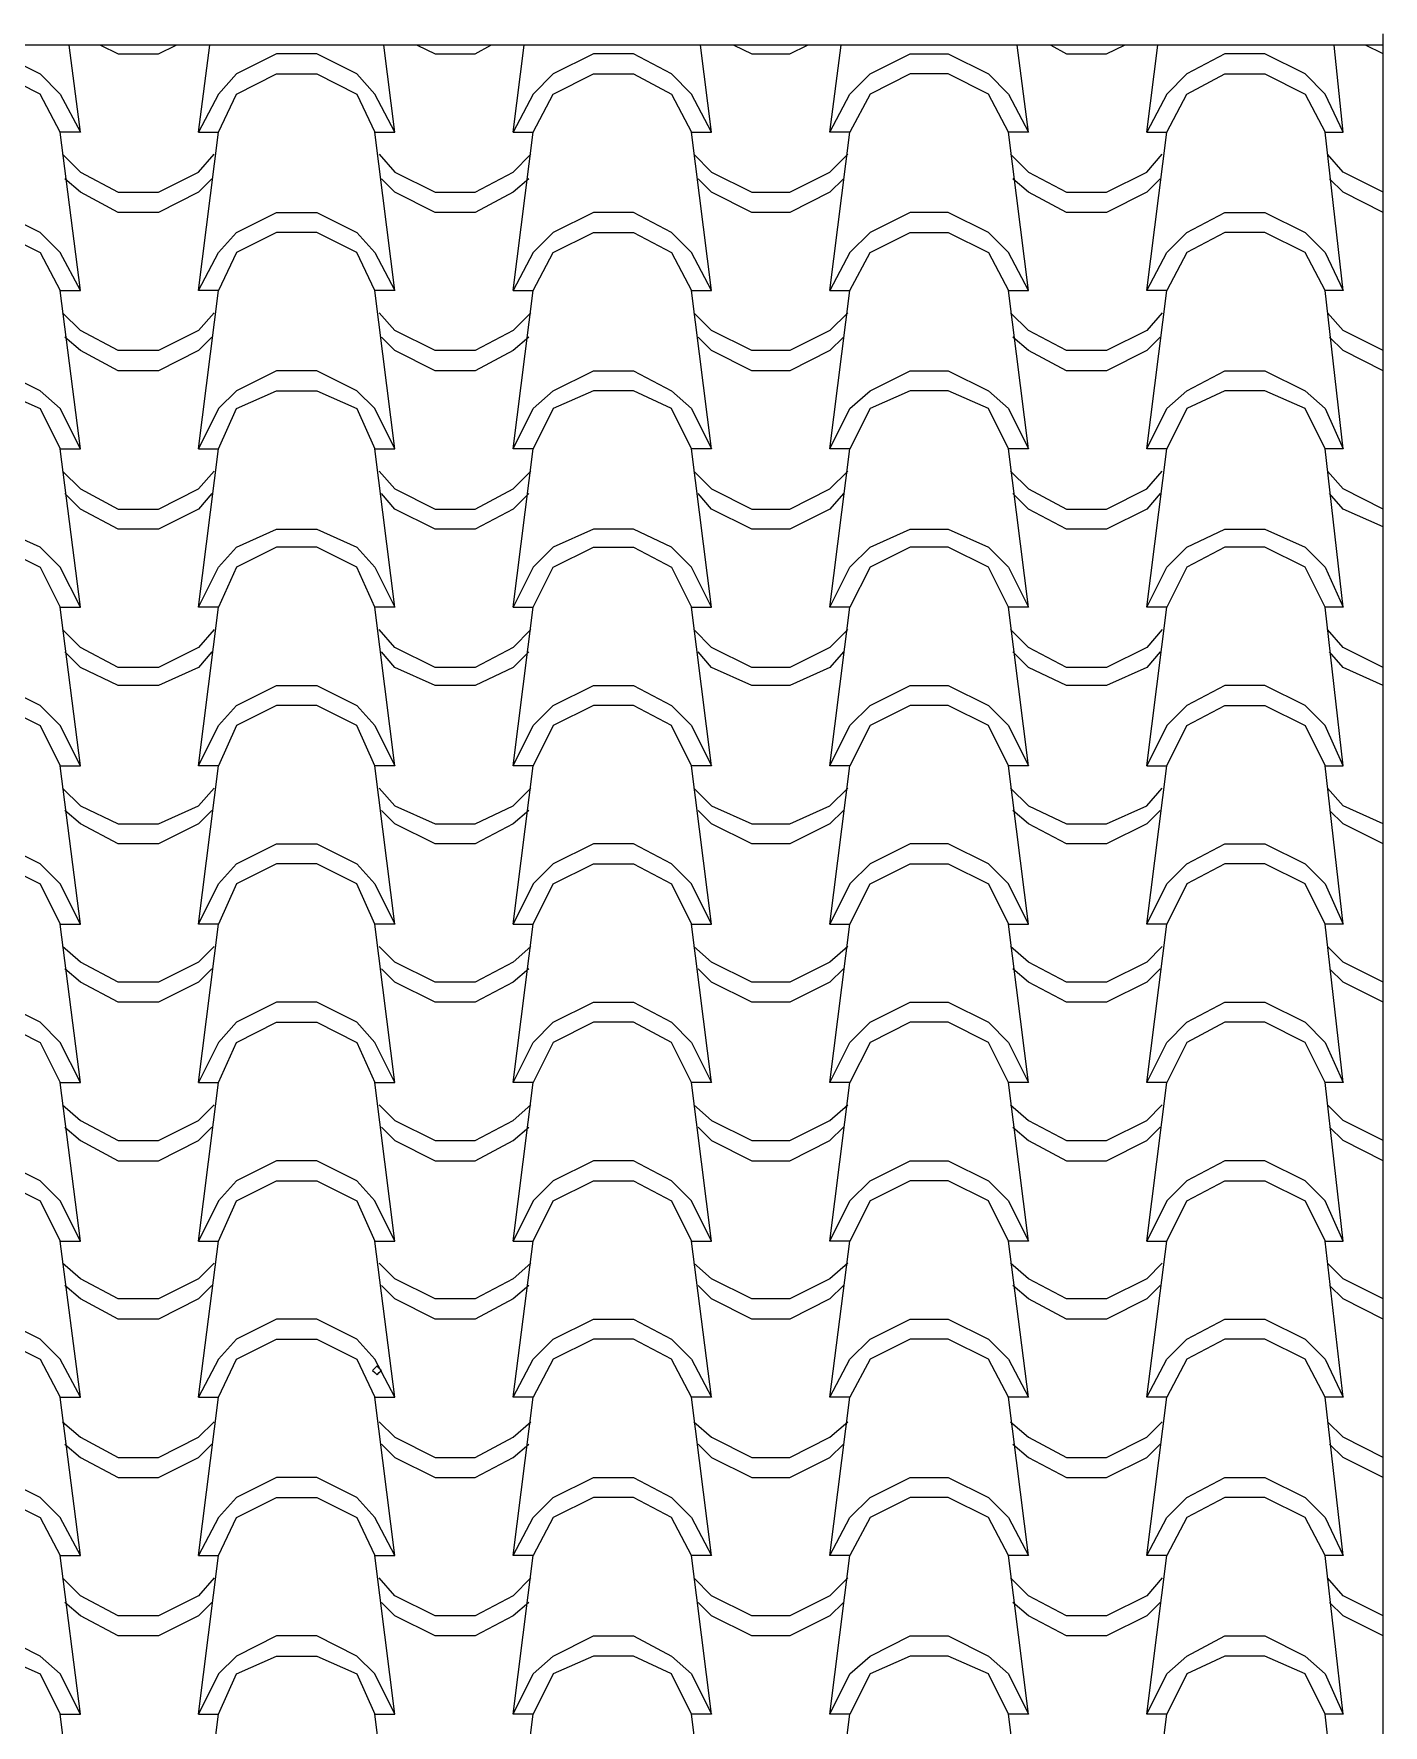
# Model space of a CAD drawing. Header units: millimetres. Extents: x 14264 to 19361, y -8891 to -1096.
# Drawn here: x 17935 to 19211, y -2696 to -1096 of the extents above; entities that cross this region are included whole.
import ezdxf

# ---------------------------------------------------------------- set-up
doc = ezdxf.new("R2010")
doc.units = ezdxf.units.MM
doc.layers.add('A-COB-___-___-EXI', color=250, linetype='Continuous', lineweight=25)

msp = doc.modelspace()

# ---------------------------------------------------------------- linework, layer by layer
at = {"layer": 'A-COB-___-___-EXI', "color": 18, "lineweight": 9}
for p, q in [((19211.5, -3533.7), (19211.5, -1095.7)), ((17978.8, -1188.6), (17968.2, -1106.3)), ((18090.6, -1188.6), (18101.2, -1106.3)), ((18276.4, -1188.6), (18265.8, -1106.3)), ((18388.3, -1188.6), (18398.8, -1106.3)), ((18576.1, -1188.6), (18565.6, -1106.3)), ((18688, -1188.6), (18698.5, -1106.3)), ((18875.9, -1188.6), (18865.3, -1106.3)), ((18987.7, -1188.6), (18998.3, -1106.3)), ((19173.5, -1188.6), (19165, -1106.3)), ((19211.5, -1114.7), (19194.6, -1106.3)), ((17978.8, -1338.5), (17959.8, -1188.6)), ((18090.6, -1338.5), (18109.6, -1188.6)), ((18276.4, -1338.5), (18257.4, -1188.6)), ((18388.3, -1338.5), (18407.3, -1188.6)), ((18576.1, -1338.5), (18557.1, -1188.6)), ((18688, -1338.5), (18707, -1188.6)), ((18875.9, -1338.5), (18856.9, -1188.6)), ((18987.7, -1338.5), (19006.7, -1188.6)), ((19173.5, -1338.5), (19156.6, -1188.6)), ((17978.8, -1488.3), (17959.8, -1338.5)), ((18090.6, -1488.3), (18109.6, -1338.5)), ((18276.4, -1488.3), (18257.4, -1338.5)), ((18388.3, -1488.3), (18407.3, -1338.5)), ((18576.1, -1488.3), (18557.1, -1338.5)), ((18688, -1488.3), (18707, -1338.5)), ((18875.9, -1488.3), (18856.9, -1338.5)), ((18987.7, -1488.3), (19006.7, -1338.5)), ((19173.5, -1488.3), (19156.6, -1338.5)), ((17978.8, -1638.2), (17959.8, -1488.3)), ((18090.6, -1638.2), (18109.6, -1488.3)), ((18276.4, -1638.2), (18257.4, -1488.3)), ((18388.3, -1638.2), (18407.3, -1488.3)), ((18576.1, -1638.2), (18557.1, -1488.3)), ((18688, -1638.2), (18707, -1488.3)), ((18875.9, -1638.2), (18856.9, -1488.3)), ((18987.7, -1638.2), (19006.7, -1488.3)), ((19173.5, -1638.2), (19156.6, -1488.3)), ((17978.8, -1788.1), (17959.8, -1638.2)), ((18090.6, -1788.1), (18109.6, -1638.2)), ((18276.4, -1788.1), (18257.4, -1638.2)), ((18388.3, -1788.1), (18407.3, -1638.2)), ((18576.1, -1788.1), (18557.1, -1638.2)), ((18688, -1788.1), (18707, -1638.2)), ((18875.9, -1788.1), (18856.9, -1638.2)), ((18987.7, -1788.1), (19006.7, -1638.2)), ((19173.5, -1788.1), (19156.6, -1638.2)), ((17978.8, -1937.9), (17959.8, -1788.1)), ((18090.6, -1937.9), (18109.6, -1788.1)), ((18276.4, -1937.9), (18257.4, -1788.1)), ((18388.3, -1937.9), (18407.3, -1788.1)), ((18576.1, -1937.9), (18557.1, -1788.1)), ((18688, -1937.9), (18707, -1788.1)), ((18875.9, -1937.9), (18856.9, -1788.1)), ((18987.7, -1937.9), (19006.7, -1788.1)), ((19173.5, -1937.9), (19156.6, -1788.1)), ((17978.8, -2087.8), (17959.8, -1937.9)), ((18090.6, -2087.8), (18109.6, -1937.9)), ((18276.4, -2087.8), (18257.4, -1937.9)), ((18388.3, -2087.8), (18407.3, -1937.9)), ((18576.1, -2087.8), (18557.1, -1937.9)), ((18688, -2087.8), (18707, -1937.9)), ((18875.9, -2087.8), (18856.9, -1937.9)), ((18987.7, -2087.8), (19006.7, -1937.9)), ((19173.5, -2087.8), (19156.6, -1937.9)), ((17978.8, -2237.7), (17959.8, -2087.8)), ((18090.6, -2237.7), (18109.6, -2087.8)), ((18276.4, -2237.7), (18257.4, -2087.8)), ((18388.3, -2237.7), (18407.3, -2087.8)), ((18576.1, -2237.7), (18557.1, -2087.8)), ((18688, -2237.7), (18707, -2087.8)), ((18875.9, -2237.7), (18856.9, -2087.8)), ((18987.7, -2237.7), (19006.7, -2087.8)), ((19173.5, -2237.7), (19156.6, -2087.8)), ((17978.8, -2385.4), (17959.8, -2237.7)), ((18090.6, -2385.4), (18109.6, -2237.7)), ((18276.4, -2385.4), (18257.4, -2237.7)), ((18388.3, -2385.4), (18407.3, -2237.7)), ((18576.1, -2385.4), (18557.1, -2237.7)), ((18688, -2385.4), (18707, -2237.7)), ((18875.9, -2385.4), (18856.9, -2237.7)), ((18987.7, -2385.4), (19006.7, -2237.7)), ((19173.5, -2385.4), (19156.6, -2237.7)), ((17978.8, -2535.3), (17959.8, -2385.4)), ((18090.6, -2535.3), (18109.6, -2385.4)), ((18276.4, -2535.3), (18257.4, -2385.4)), ((18388.3, -2535.3), (18407.3, -2385.4)), ((18576.1, -2535.3), (18557.1, -2385.4)), ((18688, -2535.3), (18707, -2385.4)), ((18875.9, -2535.3), (18856.9, -2385.4)), ((18987.7, -2535.3), (19006.7, -2385.4)), ((19173.5, -2535.3), (19156.6, -2385.4)), ((17978.8, -2685.2), (17959.8, -2535.3)), ((18090.6, -2685.2), (18109.6, -2535.3)), ((18276.4, -2685.2), (18257.4, -2535.3)), ((18388.3, -2685.2), (18407.3, -2535.3)), ((18576.1, -2685.2), (18557.1, -2535.3)), ((18688, -2685.2), (18707, -2535.3)), ((18875.9, -2685.2), (18856.9, -2535.3)), ((18987.7, -2685.2), (19006.7, -2535.3)), ((19173.5, -2685.2), (19156.6, -2535.3)), ((17978.8, -2835), (17959.8, -2685.2)), ((18090.6, -2835), (18109.6, -2685.2)), ((18276.4, -2835), (18257.4, -2685.2)), ((18388.3, -2835), (18407.3, -2685.2)), ((18576.1, -2835), (18557.1, -2685.2)), ((18688, -2835), (18707, -2685.2)), ((18875.9, -2835), (18856.9, -2685.2)), ((18987.7, -2835), (19006.7, -2685.2)), ((19173.5, -2835), (19156.6, -2685.2))]:
    msp.add_line(p, q, dxfattribs=at)
at = {"layer": 'A-COB-___-___-EXI', "color": 18, "lineweight": 9, "flags": 128}
for points in [[(19211.5, -1106.3), (14531.8, -1106.3), (14531.8, -3533.7)], [(17997.8, -1106.3), (18014.6, -1114.7), (18052.6, -1114.7), (18069.5, -1106.3)], [(18297.5, -1106.3), (18314.4, -1114.7), (18352.4, -1114.7), (18367.1, -1106.3)], [(18597.2, -1106.3), (18614.1, -1114.7), (18650, -1114.7), (18666.9, -1106.3)], [(18897, -1106.3), (18911.7, -1114.7), (18949.7, -1114.7), (18966.6, -1106.3)], [(17961.9, -1209.7), (17978.8, -1226.6), (18014.6, -1245.6), (18052.6, -1245.6), (18090.6, -1226.6), (18105.4, -1209.7)], [(18261.6, -1209.7), (18276.4, -1226.6), (18314.4, -1245.6), (18352.4, -1245.6), (18388.3, -1226.6), (18405.1, -1209.7)], [(18559.2, -1209.7), (18576.1, -1226.6), (18614.1, -1245.6), (18650, -1245.6), (18688, -1226.6), (18704.9, -1209.7)], [(18859, -1209.7), (18875.9, -1226.6), (18911.7, -1245.6), (18949.7, -1245.6), (18987.7, -1226.6), (19002.5, -1209.7)], [(19211.5, -1245.6), (19173.5, -1226.6), (19158.7, -1209.7)], [(18103.3, -1232.9), (18090.6, -1245.6), (18052.6, -1264.6), (18014.6, -1264.6), (17978.8, -1245.6), (17964, -1232.9)], [(18403, -1232.9), (18388.3, -1245.6), (18352.4, -1264.6), (18314.4, -1264.6), (18276.4, -1245.6), (18263.7, -1232.9)], [(18700.7, -1232.9), (18688, -1245.6), (18650, -1264.6), (18614.1, -1264.6), (18576.1, -1245.6), (18563.5, -1232.9)], [(19000.4, -1232.9), (18987.7, -1245.6), (18949.7, -1264.6), (18911.7, -1264.6), (18875.9, -1245.6), (18861.1, -1232.9)], [(19211.5, -1264.6), (19173.5, -1245.6), (19160.8, -1232.9)], [(18105.4, -1359.6), (18090.6, -1376.5), (18052.6, -1395.4), (18014.6, -1395.4), (17978.8, -1376.5), (17961.9, -1359.6)], [(18405.1, -1359.6), (18388.3, -1376.5), (18352.4, -1395.4), (18314.4, -1395.4), (18276.4, -1376.5), (18261.6, -1359.6)], [(18704.9, -1359.6), (18688, -1376.5), (18650, -1395.4), (18614.1, -1395.4), (18576.1, -1376.5), (18559.2, -1359.6)], [(19002.5, -1359.6), (18987.7, -1376.5), (18949.7, -1395.4), (18911.7, -1395.4), (18875.9, -1376.5), (18859, -1359.6)], [(19211.5, -1395.4), (19173.5, -1376.5), (19158.7, -1359.6)], [(18103.3, -1382.8), (18090.6, -1395.4), (18052.6, -1414.4), (18014.6, -1414.4), (17978.8, -1395.4), (17964, -1382.8)], [(18403, -1382.8), (18388.3, -1395.4), (18352.4, -1414.4), (18314.4, -1414.4), (18276.4, -1395.4), (18263.7, -1382.8)], [(18700.7, -1382.8), (18688, -1395.4), (18650, -1414.4), (18614.1, -1414.4), (18576.1, -1395.4), (18563.5, -1382.8)], [(19000.4, -1382.8), (18987.7, -1395.4), (18949.7, -1414.4), (18911.7, -1414.4), (18875.9, -1395.4), (18861.1, -1382.8)], [(19211.5, -1414.4), (19173.5, -1395.4), (19160.8, -1382.8)], [(17961.9, -1509.4), (17978.8, -1526.3), (18014.6, -1545.3), (18052.6, -1545.3), (18090.6, -1526.3), (18105.4, -1509.4)], [(18261.6, -1509.4), (18276.4, -1526.3), (18314.4, -1545.3), (18352.4, -1545.3), (18388.3, -1526.3), (18405.1, -1509.4)], [(18559.2, -1509.4), (18576.1, -1526.3), (18614.1, -1545.3), (18650, -1545.3), (18688, -1526.3), (18704.9, -1509.4)], [(18859, -1509.4), (18875.9, -1526.3), (18911.7, -1545.3), (18949.7, -1545.3), (18987.7, -1526.3), (19002.5, -1509.4)], [(19211.5, -1545.3), (19173.5, -1526.3), (19158.7, -1509.4)], [(18103.3, -1530.5), (18090.6, -1545.3), (18052.6, -1564.3), (18014.6, -1564.3), (17978.8, -1545.3), (17964, -1530.5)], [(18403, -1530.5), (18388.3, -1545.3), (18352.4, -1564.3), (18314.4, -1564.3), (18276.4, -1545.3), (18263.7, -1530.5)], [(18700.7, -1530.5), (18688, -1545.3), (18650, -1564.3), (18614.1, -1564.3), (18576.1, -1545.3), (18563.5, -1530.5)], [(19000.4, -1530.5), (18987.7, -1545.3), (18949.7, -1564.3), (18911.7, -1564.3), (18875.9, -1545.3), (18861.1, -1530.5)], [(19211.5, -1562.2), (19173.5, -1545.3), (19160.8, -1530.5)], [(18105.4, -1659.3), (18090.6, -1676.2), (18052.6, -1695.2), (18014.6, -1695.2), (17978.8, -1676.2), (17961.9, -1659.3)], [(18405.1, -1659.3), (18388.3, -1676.2), (18352.4, -1695.2), (18314.4, -1695.2), (18276.4, -1676.2), (18261.6, -1659.3)], [(18704.9, -1659.3), (18688, -1676.2), (18650, -1695.2), (18614.1, -1695.2), (18576.1, -1676.2), (18559.2, -1659.3)], [(19002.5, -1659.3), (18987.7, -1676.2), (18949.7, -1695.2), (18911.7, -1695.2), (18875.9, -1676.2), (18859, -1659.3)], [(19211.5, -1695.2), (19173.5, -1676.2), (19158.7, -1659.3)], [(18103.3, -1680.4), (18090.6, -1695.2), (18052.6, -1712.1), (18014.6, -1712.1), (17978.8, -1695.2), (17964, -1680.4)], [(18403, -1680.4), (18388.3, -1695.2), (18352.4, -1712.1), (18314.4, -1712.1), (18276.4, -1695.2), (18263.7, -1680.4)], [(18700.7, -1680.4), (18688, -1695.2), (18650, -1712.1), (18614.1, -1712.1), (18576.1, -1695.2), (18563.5, -1680.4)], [(19000.4, -1680.4), (18987.7, -1695.2), (18949.7, -1712.1), (18911.7, -1712.1), (18875.9, -1695.2), (18861.1, -1680.4)], [(19211.5, -1712.1), (19173.5, -1695.2), (19160.8, -1680.4)], [(17961.9, -1809.2), (17978.8, -1826.1), (18014.6, -1842.9), (18052.6, -1842.9), (18090.6, -1826.1), (18105.4, -1809.2)], [(18261.6, -1809.2), (18276.4, -1826.1), (18314.4, -1842.9), (18352.4, -1842.9), (18388.3, -1826.1), (18405.1, -1809.2)], [(18559.2, -1809.2), (18576.1, -1826.1), (18614.1, -1842.9), (18650, -1842.9), (18688, -1826.1), (18704.9, -1809.2)], [(18859, -1809.2), (18875.9, -1826.1), (18911.7, -1842.9), (18949.7, -1842.9), (18987.7, -1826.1), (19002.5, -1809.2)], [(19211.5, -1842.9), (19173.5, -1826.1), (19158.7, -1809.2)], [(18103.3, -1830.3), (18090.6, -1842.9), (18052.6, -1861.9), (18014.6, -1861.9), (17978.8, -1842.9), (17964, -1830.3)], [(18403, -1830.3), (18388.3, -1842.9), (18352.4, -1861.9), (18314.4, -1861.9), (18276.4, -1842.9), (18263.7, -1830.3)], [(18700.7, -1830.3), (18688, -1842.9), (18650, -1861.9), (18614.1, -1861.9), (18576.1, -1842.9), (18563.5, -1830.3)], [(19000.4, -1830.3), (18987.7, -1842.9), (18949.7, -1861.9), (18911.7, -1861.9), (18875.9, -1842.9), (18861.1, -1830.3)], [(19211.5, -1861.9), (19173.5, -1842.9), (19160.8, -1830.3)], [(18105.4, -1959), (18090.6, -1973.8), (18052.6, -1992.8), (18014.6, -1992.8), (17978.8, -1973.8), (17961.9, -1959)], [(18405.1, -1959), (18388.3, -1973.8), (18352.4, -1992.8), (18314.4, -1992.8), (18276.4, -1973.8), (18261.6, -1959)], [(18704.9, -1959), (18688, -1973.8), (18650, -1992.8), (18614.1, -1992.8), (18576.1, -1973.8), (18559.2, -1959)], [(19002.5, -1959), (18987.7, -1973.8), (18949.7, -1992.8), (18911.7, -1992.8), (18875.9, -1973.8), (18859, -1959)], [(19211.5, -1992.8), (19173.5, -1973.8), (19158.7, -1959)], [(18103.3, -1980.1), (18090.6, -1992.8), (18052.6, -2011.8), (18014.6, -2011.8), (17978.8, -1992.8), (17964, -1980.1)], [(18403, -1980.1), (18388.3, -1992.8), (18352.4, -2011.8), (18314.4, -2011.8), (18276.4, -1992.8), (18263.7, -1980.1)], [(18700.7, -1980.1), (18688, -1992.8), (18650, -2011.8), (18614.1, -2011.8), (18576.1, -1992.8), (18563.5, -1980.1)], [(19000.4, -1980.1), (18987.7, -1992.8), (18949.7, -2011.8), (18911.7, -2011.8), (18875.9, -1992.8), (18861.1, -1980.1)], [(19211.5, -2011.8), (19173.5, -1992.8), (19160.8, -1980.1)], [(17961.9, -2108.9), (17978.8, -2123.7), (18014.6, -2142.7), (18052.6, -2142.7), (18090.6, -2123.7), (18105.4, -2108.9)], [(18261.6, -2108.9), (18276.4, -2123.7), (18314.4, -2142.7), (18352.4, -2142.7), (18388.3, -2123.7), (18405.1, -2108.9)], [(18559.2, -2108.9), (18576.1, -2123.7), (18614.1, -2142.7), (18650, -2142.7), (18688, -2123.7), (18704.9, -2108.9)], [(18859, -2108.9), (18875.9, -2123.7), (18911.7, -2142.7), (18949.7, -2142.7), (18987.7, -2123.7), (19002.5, -2108.9)], [(19211.5, -2142.7), (19173.5, -2123.7), (19158.7, -2108.9)], [(17964, -2130), (17978.8, -2142.7), (18014.6, -2161.7), (18052.6, -2161.7), (18090.6, -2142.7), (18103.3, -2130)], [(18263.7, -2130), (18276.4, -2142.7), (18314.4, -2161.7), (18352.4, -2161.7), (18388.3, -2142.7), (18403, -2130)], [(18563.5, -2130), (18576.1, -2142.7), (18614.1, -2161.7), (18650, -2161.7), (18688, -2142.7), (18700.7, -2130)], [(18861.1, -2130), (18875.9, -2142.7), (18911.7, -2161.7), (18949.7, -2161.7), (18987.7, -2142.7), (19000.4, -2130)], [(19211.5, -2161.7), (19173.5, -2142.7), (19160.8, -2130)], [(18105.4, -2258.8), (18090.6, -2273.5), (18052.6, -2292.5), (18014.6, -2292.5), (17978.8, -2273.5), (17961.9, -2258.8)], [(18405.1, -2258.8), (18388.3, -2273.5), (18352.4, -2292.5), (18314.4, -2292.5), (18276.4, -2273.5), (18261.6, -2258.8)], [(18704.9, -2258.8), (18688, -2273.5), (18650, -2292.5), (18614.1, -2292.5), (18576.1, -2273.5), (18559.2, -2258.8)], [(19002.5, -2258.8), (18987.7, -2273.5), (18949.7, -2292.5), (18911.7, -2292.5), (18875.9, -2273.5), (18859, -2258.8)], [(19211.5, -2292.5), (19173.5, -2273.5), (19158.7, -2258.8)], [(18103.3, -2279.9), (18090.6, -2292.5), (18052.6, -2311.5), (18014.6, -2311.5), (17978.8, -2292.5), (17964, -2279.9)], [(18403, -2279.9), (18388.3, -2292.5), (18352.4, -2311.5), (18314.4, -2311.5), (18276.4, -2292.5), (18263.7, -2279.9)], [(18700.7, -2279.9), (18688, -2292.5), (18650, -2311.5), (18614.1, -2311.5), (18576.1, -2292.5), (18563.5, -2279.9)], [(19000.4, -2279.9), (18987.7, -2292.5), (18949.7, -2311.5), (18911.7, -2311.5), (18875.9, -2292.5), (18861.1, -2279.9)], [(19211.5, -2311.5), (19173.5, -2292.5), (19160.8, -2279.9)], [(17961.9, -2408.6), (17978.8, -2423.4), (18014.6, -2442.4), (18052.6, -2442.4), (18090.6, -2423.4), (18105.4, -2408.6)], [(18261.6, -2408.6), (18276.4, -2423.4), (18314.4, -2442.4), (18352.4, -2442.4), (18388.3, -2423.4), (18405.1, -2408.6)], [(18559.2, -2408.6), (18576.1, -2423.4), (18614.1, -2442.4), (18650, -2442.4), (18688, -2423.4), (18704.9, -2408.6)], [(18859, -2408.6), (18875.9, -2423.4), (18911.7, -2442.4), (18949.7, -2442.4), (18987.7, -2423.4), (19002.5, -2408.6)], [(19211.5, -2442.4), (19173.5, -2423.4), (19158.7, -2408.6)], [(17964, -2429.8), (17978.8, -2442.4), (18014.6, -2461.4), (18052.6, -2461.4), (18090.6, -2442.4), (18103.3, -2429.8)], [(18263.7, -2429.8), (18276.4, -2442.4), (18314.4, -2461.4), (18352.4, -2461.4), (18388.3, -2442.4), (18403, -2429.8)], [(18563.5, -2429.8), (18576.1, -2442.4), (18614.1, -2461.4), (18650, -2461.4), (18688, -2442.4), (18700.7, -2429.8)], [(18861.1, -2429.8), (18875.9, -2442.4), (18911.7, -2461.4), (18949.7, -2461.4), (18987.7, -2442.4), (19000.4, -2429.8)], [(19211.5, -2461.4), (19173.5, -2442.4), (19160.8, -2429.8)], [(18105.4, -2556.4), (18090.6, -2573.3), (18052.6, -2592.3), (18014.6, -2592.3), (17978.8, -2573.3), (17961.9, -2556.4)], [(18405.1, -2556.4), (18388.3, -2573.3), (18352.4, -2592.3), (18314.4, -2592.3), (18276.4, -2573.3), (18261.6, -2556.4)], [(18704.9, -2556.4), (18688, -2573.3), (18650, -2592.3), (18614.1, -2592.3), (18576.1, -2573.3), (18559.2, -2556.4)], [(19002.5, -2556.4), (18987.7, -2573.3), (18949.7, -2592.3), (18911.7, -2592.3), (18875.9, -2573.3), (18859, -2556.4)], [(19211.5, -2592.3), (19173.5, -2573.3), (19158.7, -2556.4)], [(18103.3, -2579.6), (18090.6, -2592.3), (18052.6, -2611.3), (18014.6, -2611.3), (17978.8, -2592.3), (17964, -2579.6)], [(18403, -2579.6), (18388.3, -2592.3), (18352.4, -2611.3), (18314.4, -2611.3), (18276.4, -2592.3), (18263.7, -2579.6)], [(18700.7, -2579.6), (18688, -2592.3), (18650, -2611.3), (18614.1, -2611.3), (18576.1, -2592.3), (18563.5, -2579.6)], [(19000.4, -2579.6), (18987.7, -2592.3), (18949.7, -2611.3), (18911.7, -2611.3), (18875.9, -2592.3), (18861.1, -2579.6)], [(19211.5, -2611.3), (19173.5, -2592.3), (19160.8, -2579.6)]]:
    msp.add_lwpolyline(points, dxfattribs=at)
for points in [[(17902.8, -1114.7), (17940.8, -1133.7), (17959.8, -1152.7), (17978.8, -1188.6), (17959.8, -1188.6), (17940.8, -1152.7), (17902.8, -1133.7), (17864.8, -1133.7), (17828.9, -1152.7), (17809.9, -1188.6), (17790.9, -1188.6), (17809.9, -1152.7), (17828.9, -1133.7), (17864.8, -1114.7)], [(18202.5, -1114.7), (18164.5, -1114.7), (18126.5, -1133.7), (18109.6, -1152.7), (18090.6, -1188.6), (18109.6, -1188.6), (18126.5, -1152.7), (18164.5, -1133.7), (18202.5, -1133.7), (18240.5, -1152.7), (18257.4, -1188.6), (18276.4, -1188.6), (18257.4, -1152.7), (18240.5, -1133.7)], [(18502.2, -1114.7), (18464.2, -1114.7), (18426.3, -1133.7), (18407.3, -1152.7), (18388.3, -1188.6), (18407.3, -1188.6), (18426.3, -1152.7), (18464.2, -1133.7), (18502.2, -1133.7), (18538.1, -1152.7), (18557.1, -1188.6), (18576.1, -1188.6), (18557.1, -1152.7), (18538.1, -1133.7)], [(18799.9, -1114.7), (18837.9, -1133.7), (18856.9, -1152.7), (18875.9, -1188.6), (18856.9, -1188.6), (18837.9, -1152.7), (18799.9, -1133.7), (18764, -1133.7), (18726, -1152.7), (18707, -1188.6), (18688, -1188.6), (18707, -1152.7), (18726, -1133.7), (18764, -1114.7)], [(19099.6, -1114.7), (19061.6, -1114.7), (19025.7, -1133.7), (19006.7, -1152.7), (18987.7, -1188.6), (19006.7, -1188.6), (19025.7, -1152.7), (19061.6, -1133.7), (19099.6, -1133.7), (19137.6, -1152.7), (19156.6, -1188.6), (19173.5, -1188.6), (19156.6, -1152.7), (19137.6, -1133.7)], [(17902.8, -1264.6), (17864.8, -1264.6), (17828.9, -1283.6), (17809.9, -1302.6), (17790.9, -1338.5), (17809.9, -1338.5), (17828.9, -1302.6), (17864.8, -1283.6), (17902.8, -1283.6), (17940.8, -1302.6), (17959.8, -1338.5), (17978.8, -1338.5), (17959.8, -1302.6), (17940.8, -1283.6)], [(18202.5, -1264.6), (18240.5, -1283.6), (18257.4, -1302.6), (18276.4, -1338.5), (18257.4, -1338.5), (18240.5, -1302.6), (18202.5, -1283.6), (18164.5, -1283.6), (18126.5, -1302.6), (18109.6, -1338.5), (18090.6, -1338.5), (18109.6, -1302.6), (18126.5, -1283.6), (18164.5, -1264.6)], [(18502.2, -1264.6), (18464.2, -1264.6), (18426.3, -1283.6), (18407.3, -1302.6), (18388.3, -1338.5), (18407.3, -1338.5), (18426.3, -1302.6), (18464.2, -1283.6), (18502.2, -1283.6), (18538.1, -1302.6), (18557.1, -1338.5), (18576.1, -1338.5), (18557.1, -1302.6), (18538.1, -1283.6)], [(18799.9, -1264.6), (18764, -1264.6), (18726, -1283.6), (18707, -1302.6), (18688, -1338.5), (18707, -1338.5), (18726, -1302.6), (18764, -1283.6), (18799.9, -1283.6), (18837.9, -1302.6), (18856.9, -1338.5), (18875.9, -1338.5), (18856.9, -1302.6), (18837.9, -1283.6)], [(19099.6, -1264.6), (19137.6, -1283.6), (19156.6, -1302.6), (19173.5, -1338.5), (19156.6, -1338.5), (19137.6, -1302.6), (19099.6, -1283.6), (19061.6, -1283.6), (19025.7, -1302.6), (19006.7, -1338.5), (18987.7, -1338.5), (19006.7, -1302.6), (19025.7, -1283.6), (19061.6, -1264.6)], [(17902.8, -1414.4), (17864.8, -1414.4), (17828.9, -1433.4), (17809.9, -1450.3), (17790.9, -1488.3), (17809.9, -1488.3), (17828.9, -1450.3), (17864.8, -1433.4), (17902.8, -1433.4), (17940.8, -1450.3), (17959.8, -1488.3), (17978.8, -1488.3), (17959.8, -1450.3), (17940.8, -1433.4)], [(18202.5, -1414.4), (18164.5, -1414.4), (18126.5, -1433.4), (18109.6, -1450.3), (18090.6, -1488.3), (18109.6, -1488.3), (18126.5, -1450.3), (18164.5, -1433.4), (18202.5, -1433.4), (18240.5, -1450.3), (18257.4, -1488.3), (18276.4, -1488.3), (18257.4, -1450.3), (18240.5, -1433.4)], [(18502.2, -1414.4), (18538.1, -1433.4), (18557.1, -1450.3), (18576.1, -1488.3), (18557.1, -1488.3), (18538.1, -1450.3), (18502.2, -1433.4), (18464.2, -1433.4), (18426.3, -1450.3), (18407.3, -1488.3), (18388.3, -1488.3), (18407.3, -1450.3), (18426.3, -1433.4), (18464.2, -1414.4)], [(18799.9, -1414.4), (18837.9, -1433.4), (18856.9, -1450.3), (18875.9, -1488.3), (18856.9, -1488.3), (18837.9, -1450.3), (18799.9, -1433.4), (18764, -1433.4), (18726, -1450.3), (18707, -1488.3), (18688, -1488.3), (18707, -1450.3), (18726, -1433.4), (18764, -1414.4)], [(19099.6, -1414.4), (19137.6, -1433.4), (19156.6, -1450.3), (19173.5, -1488.3), (19156.6, -1488.3), (19137.6, -1450.3), (19099.6, -1433.4), (19061.6, -1433.4), (19025.7, -1450.3), (19006.7, -1488.3), (18987.7, -1488.3), (19006.7, -1450.3), (19025.7, -1433.4), (19061.6, -1414.4)], [(17902.8, -1564.3), (17864.8, -1564.3), (17828.9, -1581.2), (17809.9, -1600.2), (17790.9, -1638.2), (17809.9, -1638.2), (17828.9, -1600.2), (17864.8, -1581.2), (17902.8, -1581.2), (17940.8, -1600.2), (17959.8, -1638.2), (17978.8, -1638.2), (17959.8, -1600.2), (17940.8, -1581.2)], [(18202.5, -1564.3), (18240.5, -1581.2), (18257.4, -1600.2), (18276.4, -1638.2), (18257.4, -1638.2), (18240.5, -1600.2), (18202.5, -1581.2), (18164.5, -1581.2), (18126.5, -1600.2), (18109.6, -1638.2), (18090.6, -1638.2), (18109.6, -1600.2), (18126.5, -1581.2), (18164.5, -1564.3)], [(18502.2, -1564.3), (18464.2, -1564.3), (18426.3, -1581.2), (18407.3, -1600.2), (18388.3, -1638.2), (18407.3, -1638.2), (18426.3, -1600.2), (18464.2, -1581.2), (18502.2, -1581.2), (18538.1, -1600.2), (18557.1, -1638.2), (18576.1, -1638.2), (18557.1, -1600.2), (18538.1, -1581.2)], [(18799.9, -1564.3), (18837.9, -1581.2), (18856.9, -1600.2), (18875.9, -1638.2), (18856.9, -1638.2), (18837.9, -1600.2), (18799.9, -1581.2), (18764, -1581.2), (18726, -1600.2), (18707, -1638.2), (18688, -1638.2), (18707, -1600.2), (18726, -1581.2), (18764, -1564.3)], [(19099.6, -1564.3), (19137.6, -1581.2), (19156.6, -1600.2), (19173.5, -1638.2), (19156.6, -1638.2), (19137.6, -1600.2), (19099.6, -1581.2), (19061.6, -1581.2), (19025.7, -1600.2), (19006.7, -1638.2), (18987.7, -1638.2), (19006.7, -1600.2), (19025.7, -1581.2), (19061.6, -1564.3)], [(17902.8, -1712.1), (17864.8, -1712.1), (17828.9, -1731.1), (17809.9, -1750.1), (17790.9, -1788.1), (17809.9, -1788.1), (17828.9, -1750.1), (17864.8, -1731.1), (17902.8, -1731.1), (17940.8, -1750.1), (17959.8, -1788.1), (17978.8, -1788.1), (17959.8, -1750.1), (17940.8, -1731.1)], [(18202.5, -1712.1), (18240.5, -1731.1), (18257.4, -1750.1), (18276.4, -1788.1), (18257.4, -1788.1), (18240.5, -1750.1), (18202.5, -1731.1), (18164.5, -1731.1), (18126.5, -1750.1), (18109.6, -1788.1), (18090.6, -1788.1), (18109.6, -1750.1), (18126.5, -1731.1), (18164.5, -1712.1)], [(18502.2, -1712.1), (18538.1, -1731.1), (18557.1, -1750.1), (18576.1, -1788.1), (18557.1, -1788.1), (18538.1, -1750.1), (18502.2, -1731.1), (18464.2, -1731.1), (18426.3, -1750.1), (18407.3, -1788.1), (18388.3, -1788.1), (18407.3, -1750.1), (18426.3, -1731.1), (18464.2, -1712.1)], [(18799.9, -1712.1), (18837.9, -1731.1), (18856.9, -1750.1), (18875.9, -1788.1), (18856.9, -1788.1), (18837.9, -1750.1), (18799.9, -1731.1), (18764, -1731.1), (18726, -1750.1), (18707, -1788.1), (18688, -1788.1), (18707, -1750.1), (18726, -1731.1), (18764, -1712.1)], [(19099.6, -1712.1), (19061.6, -1712.1), (19025.7, -1731.1), (19006.7, -1750.1), (18987.7, -1788.1), (19006.7, -1788.1), (19025.7, -1750.1), (19061.6, -1731.1), (19099.6, -1731.1), (19137.6, -1750.1), (19156.6, -1788.1), (19173.5, -1788.1), (19156.6, -1750.1), (19137.6, -1731.1)], [(17902.8, -1861.9), (17864.8, -1861.9), (17828.9, -1880.9), (17809.9, -1899.9), (17790.9, -1937.9), (17809.9, -1937.9), (17828.9, -1899.9), (17864.8, -1880.9), (17902.8, -1880.9), (17940.8, -1899.9), (17959.8, -1937.9), (17978.8, -1937.9), (17959.8, -1899.9), (17940.8, -1880.9)], [(18202.5, -1861.9), (18240.5, -1880.9), (18257.4, -1899.9), (18276.4, -1937.9), (18257.4, -1937.9), (18240.5, -1899.9), (18202.5, -1880.9), (18164.5, -1880.9), (18126.5, -1899.9), (18109.6, -1937.9), (18090.6, -1937.9), (18109.6, -1899.9), (18126.5, -1880.9), (18164.5, -1861.9)], [(18502.2, -1861.9), (18464.2, -1861.9), (18426.3, -1880.9), (18407.3, -1899.9), (18388.3, -1937.9), (18407.3, -1937.9), (18426.3, -1899.9), (18464.2, -1880.9), (18502.2, -1880.9), (18538.1, -1899.9), (18557.1, -1937.9), (18576.1, -1937.9), (18557.1, -1899.9), (18538.1, -1880.9)], [(18799.9, -1861.9), (18764, -1861.9), (18726, -1880.9), (18707, -1899.9), (18688, -1937.9), (18707, -1937.9), (18726, -1899.9), (18764, -1880.9), (18799.9, -1880.9), (18837.9, -1899.9), (18856.9, -1937.9), (18875.9, -1937.9), (18856.9, -1899.9), (18837.9, -1880.9)], [(19099.6, -1861.9), (19137.6, -1880.9), (19156.6, -1899.9), (19173.5, -1937.9), (19156.6, -1937.9), (19137.6, -1899.9), (19099.6, -1880.9), (19061.6, -1880.9), (19025.7, -1899.9), (19006.7, -1937.9), (18987.7, -1937.9), (19006.7, -1899.9), (19025.7, -1880.9), (19061.6, -1861.9)], [(17902.8, -2011.8), (17864.8, -2011.8), (17828.9, -2030.8), (17809.9, -2049.8), (17790.9, -2087.8), (17809.9, -2087.8), (17828.9, -2049.8), (17864.8, -2030.8), (17902.8, -2030.8), (17940.8, -2049.8), (17959.8, -2087.8), (17978.8, -2087.8), (17959.8, -2049.8), (17940.8, -2030.8)], [(18202.5, -2011.8), (18164.5, -2011.8), (18126.5, -2030.8), (18109.6, -2049.8), (18090.6, -2087.8), (18109.6, -2087.8), (18126.5, -2049.8), (18164.5, -2030.8), (18202.5, -2030.8), (18240.5, -2049.8), (18257.4, -2087.8), (18276.4, -2087.8), (18257.4, -2049.8), (18240.5, -2030.8)], [(18502.2, -2011.8), (18538.1, -2030.8), (18557.1, -2049.8), (18576.1, -2087.8), (18557.1, -2087.8), (18538.1, -2049.8), (18502.2, -2030.8), (18464.2, -2030.8), (18426.3, -2049.8), (18407.3, -2087.8), (18388.3, -2087.8), (18407.3, -2049.8), (18426.3, -2030.8), (18464.2, -2011.8)], [(18799.9, -2011.8), (18837.9, -2030.8), (18856.9, -2049.8), (18875.9, -2087.8), (18856.9, -2087.8), (18837.9, -2049.8), (18799.9, -2030.8), (18764, -2030.8), (18726, -2049.8), (18707, -2087.8), (18688, -2087.8), (18707, -2049.8), (18726, -2030.8), (18764, -2011.8)], [(19099.6, -2011.8), (19137.6, -2030.8), (19156.6, -2049.8), (19173.5, -2087.8), (19156.6, -2087.8), (19137.6, -2049.8), (19099.6, -2030.8), (19061.6, -2030.8), (19025.7, -2049.8), (19006.7, -2087.8), (18987.7, -2087.8), (19006.7, -2049.8), (19025.7, -2030.8), (19061.6, -2011.8)], [(17902.8, -2161.7), (17864.8, -2161.7), (17828.9, -2180.7), (17809.9, -2199.7), (17790.9, -2237.7), (17809.9, -2237.7), (17828.9, -2199.7), (17864.8, -2180.7), (17902.8, -2180.7), (17940.8, -2199.7), (17959.8, -2237.7), (17978.8, -2237.7), (17959.8, -2199.7), (17940.8, -2180.7)], [(18202.5, -2161.7), (18164.5, -2161.7), (18126.5, -2180.7), (18109.6, -2199.7), (18090.6, -2237.7), (18109.6, -2237.7), (18126.5, -2199.7), (18164.5, -2180.7), (18202.5, -2180.7), (18240.5, -2199.7), (18257.4, -2237.7), (18276.4, -2237.7), (18257.4, -2199.7), (18240.5, -2180.7)], [(18502.2, -2161.7), (18464.2, -2161.7), (18426.3, -2180.7), (18407.3, -2199.7), (18388.3, -2237.7), (18407.3, -2237.7), (18426.3, -2199.7), (18464.2, -2180.7), (18502.2, -2180.7), (18538.1, -2199.7), (18557.1, -2237.7), (18576.1, -2237.7), (18557.1, -2199.7), (18538.1, -2180.7)], [(18799.9, -2161.7), (18837.9, -2180.7), (18856.9, -2199.7), (18875.9, -2237.7), (18856.9, -2237.7), (18837.9, -2199.7), (18799.9, -2180.7), (18764, -2180.7), (18726, -2199.7), (18707, -2237.7), (18688, -2237.7), (18707, -2199.7), (18726, -2180.7), (18764, -2161.7)], [(19099.6, -2161.7), (19061.6, -2161.7), (19025.7, -2180.7), (19006.7, -2199.7), (18987.7, -2237.7), (19006.7, -2237.7), (19025.7, -2199.7), (19061.6, -2180.7), (19099.6, -2180.7), (19137.6, -2199.7), (19156.6, -2237.7), (19173.5, -2237.7), (19156.6, -2199.7), (19137.6, -2180.7)], [(17902.8, -2311.5), (17864.8, -2311.5), (17828.9, -2330.5), (17809.9, -2349.5), (17790.9, -2385.4), (17809.9, -2385.4), (17828.9, -2349.5), (17864.8, -2330.5), (17902.8, -2330.5), (17940.8, -2349.5), (17959.8, -2385.4), (17978.8, -2385.4), (17959.8, -2349.5), (17940.8, -2330.5)], [(18202.5, -2311.5), (18164.5, -2311.5), (18126.5, -2330.5), (18109.6, -2349.5), (18090.6, -2385.4), (18109.6, -2385.4), (18126.5, -2349.5), (18164.5, -2330.5), (18202.5, -2330.5), (18240.5, -2349.5), (18257.4, -2385.4), (18276.4, -2385.4), (18257.4, -2349.5), (18240.5, -2330.5)], [(18502.2, -2311.5), (18538.1, -2330.5), (18557.1, -2349.5), (18576.1, -2385.4), (18557.1, -2385.4), (18538.1, -2349.5), (18502.2, -2330.5), (18464.2, -2330.5), (18426.3, -2349.5), (18407.3, -2385.4), (18388.3, -2385.4), (18407.3, -2349.5), (18426.3, -2330.5), (18464.2, -2311.5)], [(18799.9, -2311.5), (18837.9, -2330.5), (18856.9, -2349.5), (18875.9, -2385.4), (18856.9, -2385.4), (18837.9, -2349.5), (18799.9, -2330.5), (18764, -2330.5), (18726, -2349.5), (18707, -2385.4), (18688, -2385.4), (18707, -2349.5), (18726, -2330.5), (18764, -2311.5)], [(19099.6, -2311.5), (19137.6, -2330.5), (19156.6, -2349.5), (19173.5, -2385.4), (19156.6, -2385.4), (19137.6, -2349.5), (19099.6, -2330.5), (19061.6, -2330.5), (19025.7, -2349.5), (19006.7, -2385.4), (18987.7, -2385.4), (19006.7, -2349.5), (19025.7, -2330.5), (19061.6, -2311.5)], [(18263.7, -2360.1), (18261.6, -2358), (18259.5, -2355.9), (18257.4, -2358), (18255.3, -2360.1), (18257.4, -2362.2), (18259.5, -2364.3), (18261.6, -2362.2)], [(17902.8, -2461.4), (17864.8, -2461.4), (17828.9, -2480.4), (17809.9, -2499.4), (17790.9, -2535.3), (17809.9, -2535.3), (17828.9, -2499.4), (17864.8, -2480.4), (17902.8, -2480.4), (17940.8, -2499.4), (17959.8, -2535.3), (17978.8, -2535.3), (17959.8, -2499.4), (17940.8, -2480.4)], [(18202.5, -2461.4), (18164.5, -2461.4), (18126.5, -2480.4), (18109.6, -2499.4), (18090.6, -2535.3), (18109.6, -2535.3), (18126.5, -2499.4), (18164.5, -2480.4), (18202.5, -2480.4), (18240.5, -2499.4), (18257.4, -2535.3), (18276.4, -2535.3), (18257.4, -2499.4), (18240.5, -2480.4)], [(18502.2, -2461.4), (18538.1, -2480.4), (18557.1, -2499.4), (18576.1, -2535.3), (18557.1, -2535.3), (18538.1, -2499.4), (18502.2, -2480.4), (18464.2, -2480.4), (18426.3, -2499.4), (18407.3, -2535.3), (18388.3, -2535.3), (18407.3, -2499.4), (18426.3, -2480.4), (18464.2, -2461.4)], [(18799.9, -2461.4), (18837.9, -2480.4), (18856.9, -2499.4), (18875.9, -2535.3), (18856.9, -2535.3), (18837.9, -2499.4), (18799.9, -2480.4), (18764, -2480.4), (18726, -2499.4), (18707, -2535.3), (18688, -2535.3), (18707, -2499.4), (18726, -2480.4), (18764, -2461.4)], [(19099.6, -2461.4), (19137.6, -2480.4), (19156.6, -2499.4), (19173.5, -2535.3), (19156.6, -2535.3), (19137.6, -2499.4), (19099.6, -2480.4), (19061.6, -2480.4), (19025.7, -2499.4), (19006.7, -2535.3), (18987.7, -2535.3), (19006.7, -2499.4), (19025.7, -2480.4), (19061.6, -2461.4)], [(17902.8, -2611.3), (17864.8, -2611.3), (17828.9, -2630.3), (17809.9, -2647.2), (17790.9, -2685.2), (17809.9, -2685.2), (17828.9, -2647.2), (17864.8, -2630.3), (17902.8, -2630.3), (17940.8, -2647.2), (17959.8, -2685.2), (17978.8, -2685.2), (17959.8, -2647.2), (17940.8, -2630.3)], [(18202.5, -2611.3), (18164.5, -2611.3), (18126.5, -2630.3), (18109.6, -2647.2), (18090.6, -2685.2), (18109.6, -2685.2), (18126.5, -2647.2), (18164.5, -2630.3), (18202.5, -2630.3), (18240.5, -2647.2), (18257.4, -2685.2), (18276.4, -2685.2), (18257.4, -2647.2), (18240.5, -2630.3)], [(18502.2, -2611.3), (18538.1, -2630.3), (18557.1, -2647.2), (18576.1, -2685.2), (18557.1, -2685.2), (18538.1, -2647.2), (18502.2, -2630.3), (18464.2, -2630.3), (18426.3, -2647.2), (18407.3, -2685.2), (18388.3, -2685.2), (18407.3, -2647.2), (18426.3, -2630.3), (18464.2, -2611.3)], [(18799.9, -2611.3), (18837.9, -2630.3), (18856.9, -2647.2), (18875.9, -2685.2), (18856.9, -2685.2), (18837.9, -2647.2), (18799.9, -2630.3), (18764, -2630.3), (18726, -2647.2), (18707, -2685.2), (18688, -2685.2), (18707, -2647.2), (18726, -2630.3), (18764, -2611.3)], [(19099.6, -2611.3), (19137.6, -2630.3), (19156.6, -2647.2), (19173.5, -2685.2), (19156.6, -2685.2), (19137.6, -2647.2), (19099.6, -2630.3), (19061.6, -2630.3), (19025.7, -2647.2), (19006.7, -2685.2), (18987.7, -2685.2), (19006.7, -2647.2), (19025.7, -2630.3), (19061.6, -2611.3)]]:
    msp.add_lwpolyline(points, close=True, dxfattribs=at)

doc.saveas('drawing.dxf')
